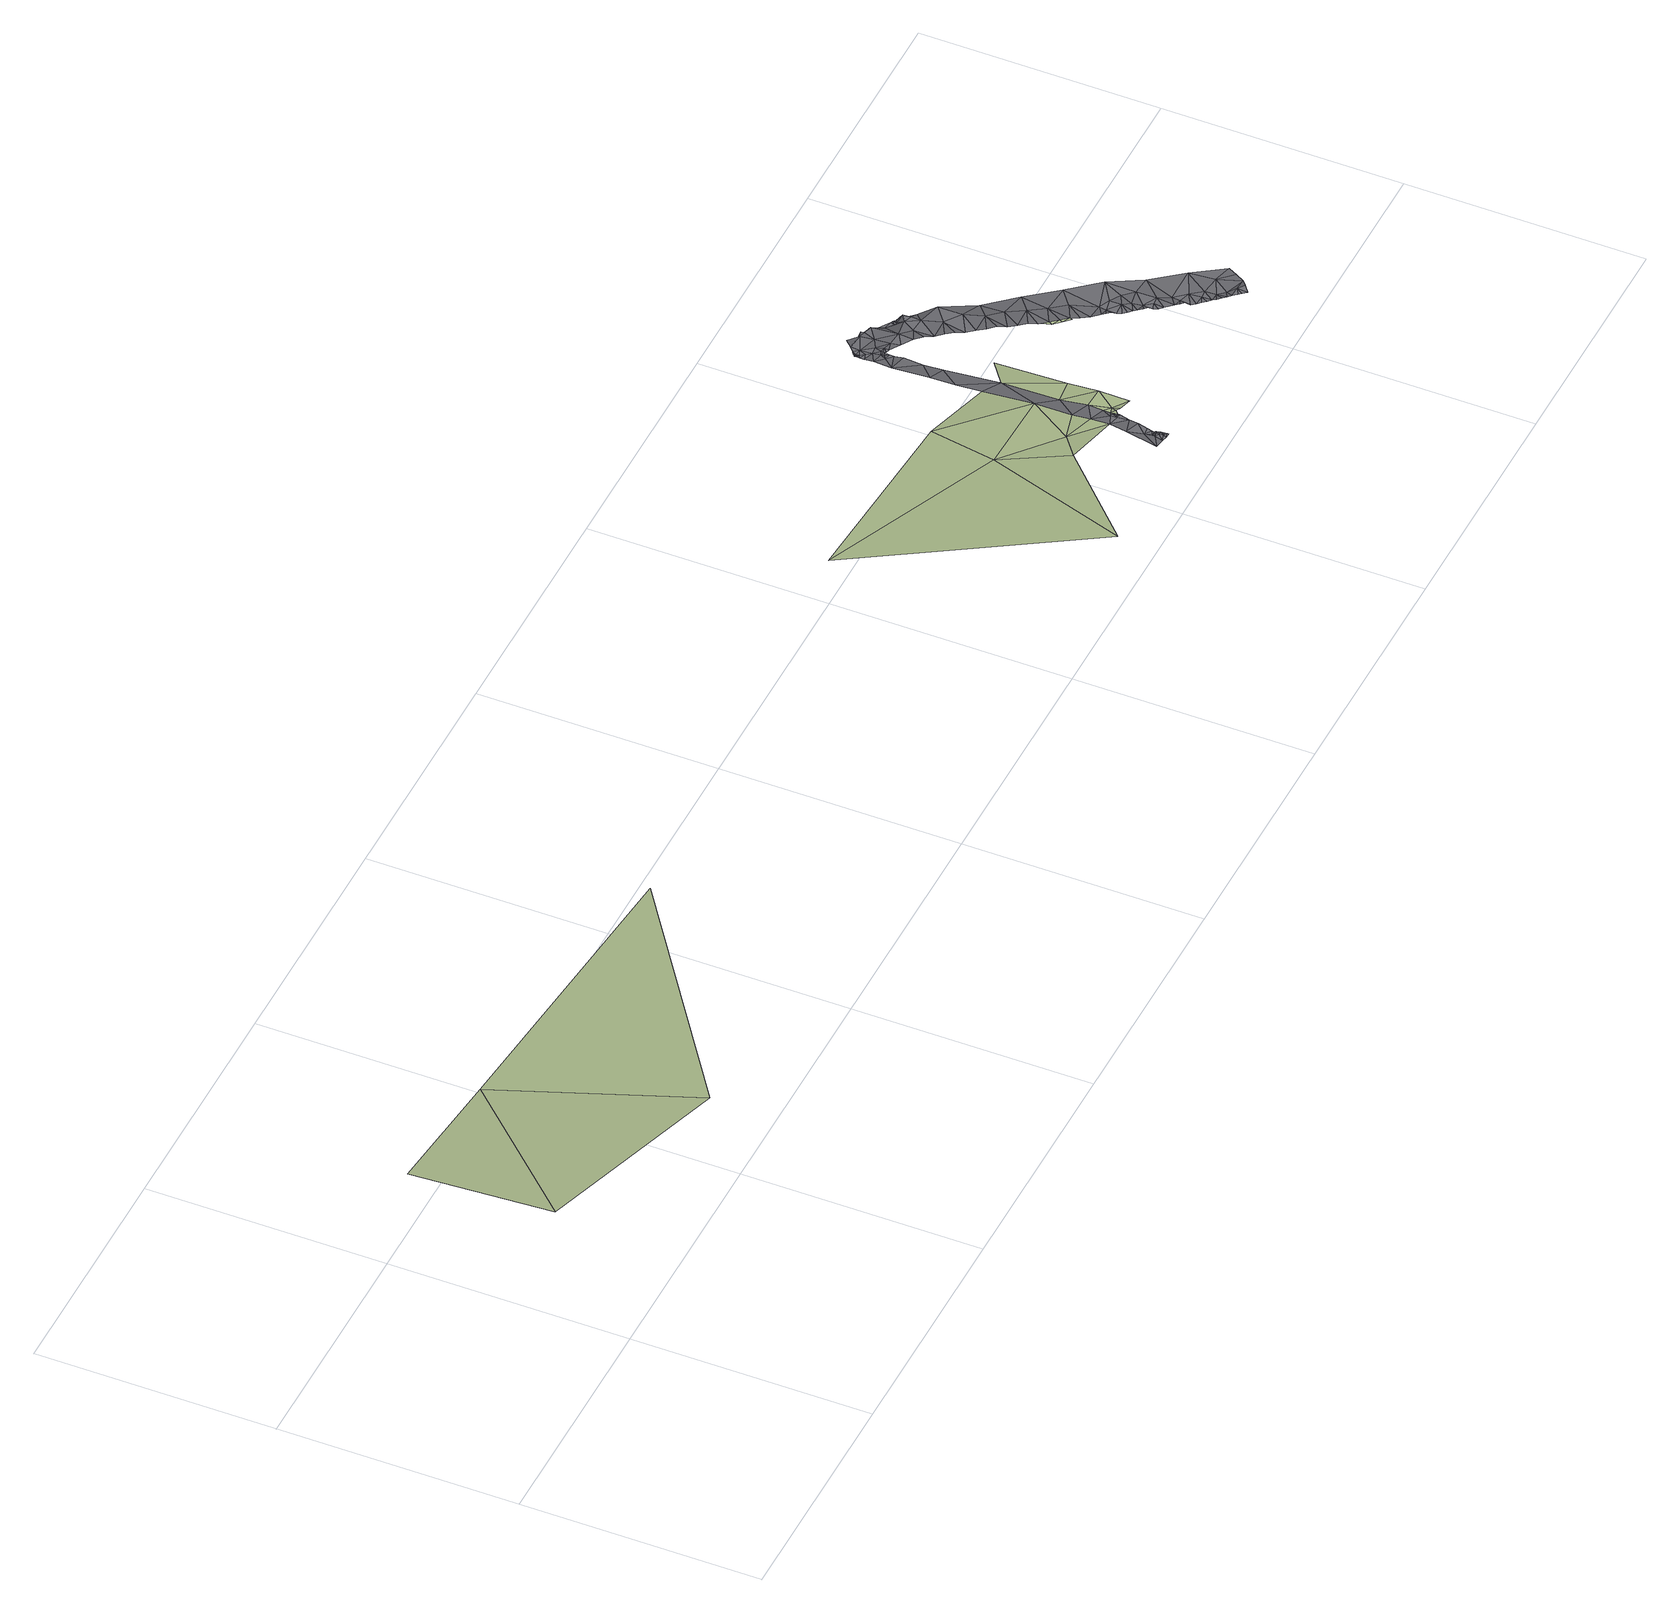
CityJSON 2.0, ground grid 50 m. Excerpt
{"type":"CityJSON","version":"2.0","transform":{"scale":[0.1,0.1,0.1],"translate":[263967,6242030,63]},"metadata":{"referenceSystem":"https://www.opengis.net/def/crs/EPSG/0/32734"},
"CityObjects":{
"terrain1":{"type":"TINRelief","geometry":[{"type":"CompositeSurface","lod":"1","boundaries":[[[0,1,2]],[[3,1,0]],[[3,4,1]],[[5,6,7]],[[8,5,7]],[[9,7,6]],[[9,10,7]],[[10,9,11]],[[7,12,8]],[[7,10,12]],[[10,11,13]],[[10,13,14]],[[14,12,10]],[[15,16,17]],[[8,12,18]],[[16,19,17]],[[20,17,19]],[[19,16,21]],[[19,22,20]],[[23,19,21]],[[22,19,24]],[[19,23,24]],[[24,25,22]],[[25,24,26]],[[25,26,27]],[[27,26,28]],[[29,30,31]],[[30,29,32]],[[32,33,30]],[[33,32,34]],[[34,35,33]],[[35,34,36]]]}]},
"road1":{"type":"Road","attributes":{"highway":"residential","name":"Upper Mountain Road","surface":"asphalt","lanes":1,"width":6.4,"oneway":"yes"},"geometry":[{"type":"MultiSurface","lod":"1","boundaries":[[[37,38,39]],[[37,40,41]],[[42,43,44]],[[45,40,37]],[[45,44,40]],[[45,42,44]],[[46,47,48]],[[49,50,51]],[[11,52,50]],[[51,53,49]],[[54,13,11]],[[18,12,27]],[[55,56,57]],[[58,59,55]],[[60,61,62]],[[63,64,65]],[[66,62,67]],[[56,55,68]],[[69,60,70]],[[69,70,71]],[[72,73,71]],[[63,65,74]],[[74,75,27]],[[27,75,18]],[[76,77,78]],[[59,58,79]],[[61,60,69]],[[67,79,66]],[[71,73,80]],[[62,61,67]],[[71,80,69]],[[41,38,37]],[[81,39,82]],[[68,83,56]],[[84,64,63]],[[77,64,84]],[[85,78,86]],[[86,68,85]],[[85,68,55]],[[87,88,89]],[[82,39,38]],[[90,91,89]],[[91,37,39]],[[52,89,88]],[[50,52,88]],[[92,53,51]],[[53,92,15]],[[17,54,93]],[[14,13,22]],[[94,43,42]],[[81,87,89]],[[47,42,95]],[[58,66,79]],[[59,76,55]],[[42,46,94]],[[95,42,45]],[[46,42,47]],[[27,12,25]],[[12,14,25]],[[59,64,76]],[[77,76,64]],[[20,54,17]],[[11,49,54]],[[93,49,53]],[[15,93,53]],[[20,13,54]],[[15,17,93]],[[55,76,85]],[[78,85,76]],[[54,49,93]],[[91,95,45]],[[45,37,91]],[[11,50,49]],[[55,57,58]],[[39,81,89]],[[90,95,91]],[[90,89,52]],[[91,39,89]],[[25,14,22]],[[22,13,20]],[[74,65,75]]]}]},
"road2":{"type":"Road","attributes":{"highway":"residential","name":"Coronation Road","surface":"asphalt","lanes":2,"width":8.3},"geometry":[{"type":"MultiSurface","lod":"1","boundaries":[[[96,56,83]],[[57,56,96]],[[97,98,99]],[[100,101,102]],[[103,58,57]],[[104,105,100]],[[106,104,107]],[[108,109,110]],[[106,105,104]],[[100,111,101]],[[112,106,107]],[[113,108,110]],[[114,115,116]],[[117,118,119]],[[120,121,114]],[[122,123,124]],[[125,126,127]],[[128,129,126]],[[130,114,124]],[[131,104,100]],[[132,133,134]],[[62,66,132]],[[135,134,133]],[[135,136,134]],[[137,134,136]],[[136,138,137]],[[134,70,60]],[[137,138,139]],[[137,139,72]],[[139,140,72]],[[71,137,72]],[[72,140,73]],[[71,70,137]],[[137,70,134]],[[60,62,134]],[[134,62,132]],[[141,96,83]],[[113,110,142]],[[108,143,109]],[[144,145,146]],[[141,99,98]],[[98,96,141]],[[147,109,148]],[[148,109,143]],[[127,149,150]],[[151,105,106]],[[105,151,152]],[[152,111,105]],[[100,105,111]],[[123,153,130]],[[154,155,156]],[[124,157,122]],[[149,127,126]],[[158,126,129]],[[159,160,161]],[[125,128,126]],[[162,145,144]],[[163,164,155]],[[165,155,154]],[[166,167,168]],[[163,169,170]],[[171,156,155]],[[172,155,165]],[[133,132,102]],[[58,103,132]],[[150,153,173]],[[159,161,174]],[[175,121,120]],[[153,176,173]],[[177,174,161]],[[171,178,156]],[[179,118,180]],[[181,182,183]],[[132,66,58]],[[100,102,132]],[[182,184,185]],[[147,110,109]],[[184,186,187]],[[30,33,188]],[[183,189,190]],[[188,35,191]],[[192,191,35]],[[193,194,195]],[[142,194,193]],[[147,97,196]],[[195,197,193]],[[110,194,142]],[[103,57,96]],[[120,130,145]],[[119,118,191]],[[146,126,158]],[[153,145,130]],[[198,31,30]],[[33,35,188]],[[114,121,166]],[[150,149,153]],[[177,199,200]],[[130,124,123]],[[198,201,31]],[[143,112,148]],[[167,166,202]],[[202,166,121]],[[161,160,203]],[[178,161,156]],[[204,184,205]],[[206,97,99]],[[100,132,131]],[[98,103,96]],[[103,131,132]],[[190,189,207]],[[131,107,104]],[[131,97,107]],[[107,148,112]],[[107,97,148]],[[177,208,118]],[[117,177,118]],[[170,164,163]],[[202,164,170]],[[166,115,114]],[[153,123,176]],[[149,126,146]],[[149,145,153]],[[174,177,200]],[[177,117,199]],[[203,156,161]],[[156,203,154]],[[209,183,210]],[[172,211,155]],[[163,211,169]],[[208,177,161]],[[155,164,171]],[[175,171,164]],[[155,211,163]],[[130,120,114]],[[202,121,164]],[[116,124,114]],[[115,166,168]],[[116,157,124]],[[146,145,149]],[[205,197,204]],[[182,185,212]],[[183,182,212]],[[180,118,208]],[[118,179,191]],[[196,213,204]],[[184,204,213]],[[204,147,196]],[[184,213,186]],[[110,147,194]],[[195,194,147]],[[147,204,195]],[[197,195,204]],[[196,97,206]],[[148,97,147]],[[103,98,131]],[[131,98,97]],[[191,192,119]],[[188,179,214]],[[164,121,175]],[[162,120,145]],[[30,188,198]],[[198,207,201]],[[214,181,190]],[[183,212,210]],[[181,205,182]],[[206,215,196]],[[196,215,213]],[[185,184,187]],[[205,184,182]],[[179,188,191]],[[214,190,198]],[[175,180,171]],[[178,208,161]],[[171,180,178]],[[180,208,178]],[[189,183,209]],[[181,183,190]],[[214,198,188]],[[207,198,190]]]}]}
},
"vertices":[
[0,153,276],[305,447,219],[23,468,233],[417,25,265],[958,394,202],[1990,496,130],[2220,6,186],[2362,326,139],[2398,471,125],[2422,190,152],[2473,227,142],[2528,163,153],[2539,323,135],[2531,203,148],[2534,243,140],[2560,161,153],[2567,168,153],[2561,176,148],[2546,434,117],[2577,181,146],[2562,192,148],[2578,164,151],[2564,223,148],[2603,156,151],[2610,223,146],[2568,284,135],[2617,290,133],[2576,408,123],[2634,449,110],[2815,433,64],[2832,426,57],[2818,442,57],[2829,419,55],[2846,411,55],[2843,404,55],[2860,396,55],[2857,390,55],
[2535,70,161],[2537,72,161],[2532,76,157],[2539,67,161],[2538,71,161],[2535,56,161],[2541,59,161],[2540,63,161],[2533,63,161],[2541,50,161],[2531,48,161],[2541,47,161],[2551,158,153],[2554,134,153],[2559,155,153],[2518,124,157],[2556,160,153],[2549,171,153],[2585,660,91],[2594,659,91],[2594,663,91],[2584,676,89],[2561,664,93],[2566,700,89],[2563,699,89],[2569,696,89],[2587,575,96],[2558,625,93],[2553,545,104],[2575,688,89],[2563,694,89],[2592,655,91],[2563,702,89],[2565,702,89],[2564,703,89],[2564,704,89],[2563,704,89],[2584,531,103],[2549,489,110],[2578,648,91],[2591,635,91],[2592,645,91],[2562,684,89],[2563,703,89],[2540,82,157],[2539,77,157],[2595,654,91],[2590,615,96],[2585,653,91],[2592,650,91],[2543,92,157],[2548,113,157],[2526,91,157],[2499,53,163],[2525,69,161],[2560,158,153],[2556,168,153],[2541,55,161],[2521,50,161],
[2604,662,91],[2653,654,89],[2623,657,89],[2627,638,89],[2617,718,89],[2602,738,83],[2583,721,89],[2600,678,89],[2634,717,85],[2633,723,85],[2641,726,58],[2652,711,85],[2702,689,66],[2695,682,66],[2702,681,66],[2630,731,58],[2670,709,66],[2705,687,66],[3047,236,20],[3022,221,18],[3029,213,18],[2902,351,45],[2926,366,39],[2888,366,45],[3098,261,20],[3025,260,20],[3044,197,18],[3051,190,18],[3051,211,18],[3085,153,18],[3100,161,18],[3078,161,18],[3091,146,18],[3098,138,18],[3067,212,18],[2624,692,85],[2582,702,89],[2573,713,89],[2568,704,89],[2568,709,89],[2566,706,89],[2565,704,89],[2565,705,89],[2564,705,89],[2563,705,89],[2604,652,91],[2708,684,66],[2699,691,66],[3143,182,9],[3113,211,11],[3132,163,9],[2695,662,83],[2680,694,66],[3089,177,11],[3071,168,18],[2638,728,58],[2634,730,58],[3075,192,11],[2951,298,36],[2973,297,29],[2963,315,36],[3037,205,18],[3114,150,18],[2930,320,36],[2937,313,36],[2949,330,39],[3153,201,9],[2987,281,29],[3003,282,29],[2958,290,36],[3023,243,20],[3008,236,27],[3015,229,27],[2979,267,27],[2986,260,27],[3002,324,29],[2965,282,36],[3064,175,18],[2923,328,39],[3042,322,27],[3057,183,18],[2924,350,39],[2976,343,35],[2931,442,49],[2986,382,45],[2819,563,57],[2764,573,76],[2786,537,68],[2729,597,77],[2721,548,76],[2693,578,84],[2707,563,82],[2869,446,52],[2777,487,67],[2820,513,59],[2898,416,48],[2874,381,48],[2722,669,69],[2710,672,83],[2711,655,83],[2679,636,83],[2736,654,69],[2841,476,59],[2909,343,45],[2916,336,45],[2805,457,64],[3001,244,27],[2944,305,36],[2710,634,83],[2763,624,77],[2651,623,89],[2791,472,64],[2948,355,39],[2763,502,74],[2749,517,74],[2972,275,29],[2735,533,76],[2679,593,84],[2875,503,54],[2665,608,89]
]}
